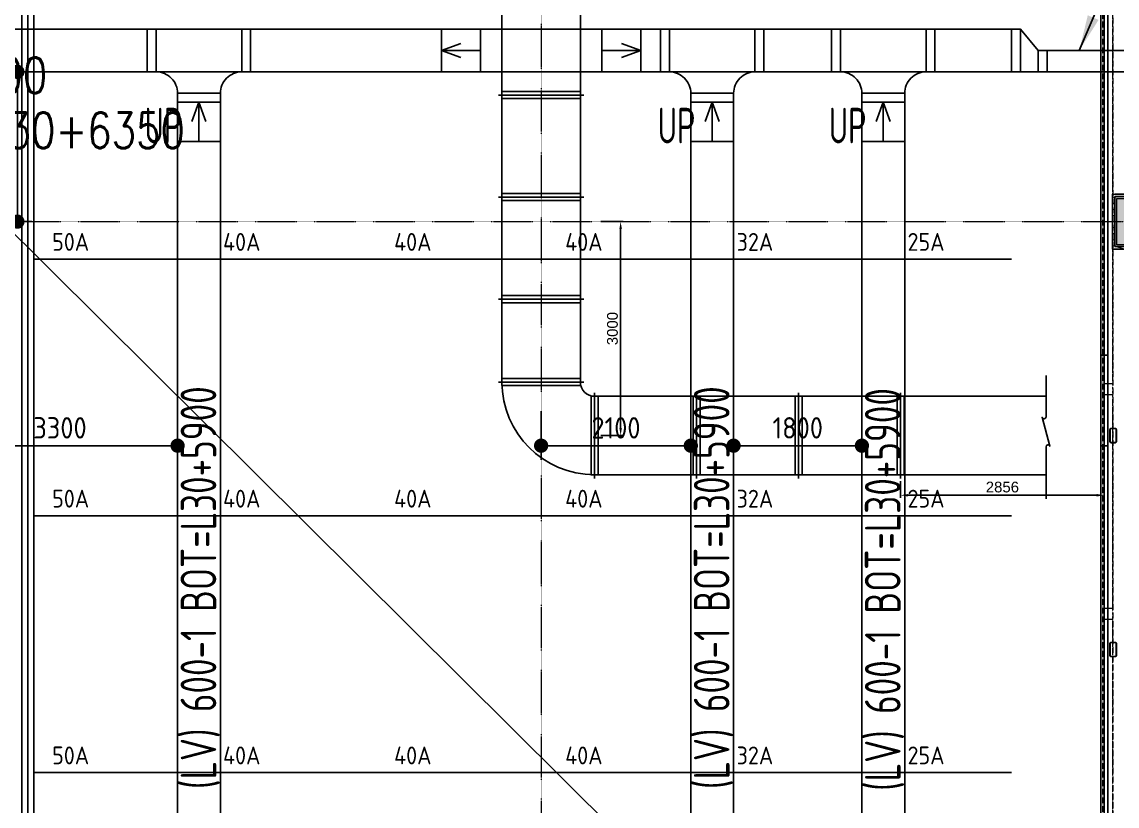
# Model space of a CAD drawing. Extents: x -32000 to 416743, y -254124 to 144214.
# Drawn here: x 227916 to 243280, y 6804 to 17800 of the extents above; entities that cross this region are included whole.
import ezdxf
from ezdxf.enums import TextEntityAlignment as Align

# ---------------------------------------------------------------- set-up
doc = ezdxf.new("R2010")
doc.units = 0
doc.header["$LTSCALE"] = 10
for name, pattern in [('H12PL4$0$JJP_三點線', [0.9, 0.3, -0.15, 0, -0.15, 0, -0.15, 0, -0.15]), ('H12PL4$0$JJP_虛線(退縮線、投影線、地下室範圍、非屬本工程、圖面分區)', [0.45, 0.3, -0.15]), ('H12PL4$0$TAI_虛線', [5.644, 2.822, -2.822]), ('X-F2-L30-FS-PIPE$0$CENTER2', [1.125, 0.75, -0.125, 0.125, -0.125]), ('XFDP30$0$HIDDEN2', [0.1875, 0.125, -0.0625]), ('XFM7P40ICA$0$H12PL4$0$JJP_三點線', [0.9, 0.3, -0.15, 0, -0.15, 0, -0.15, 0, -0.15]), ('XFM7P40ICA$0$H12PL4$0$JJP_虛線(退縮線、投影線、地下室範圍、非屬本工程、圖面分區)', [0.45, 0.3, -0.15])]:
    doc.linetypes.add(name, pattern=pattern)
for name, color, linetype in [('H12PL4$0$A-OBJE-2D', 252, 'Continuous'), ('H12PL4$0$A-WALL-EX', 252, 'Continuous'), ('H12PL4$0$A-WALL-IN', 252, 'Continuous'), ('H12PL4$0$S-COL', 252, 'Continuous'), ('H12PL4$0$S-GRID', 252, 'Continuous'), ('H12PL4$0$S-SLAB-SHOW', 252, 'Continuous'), ('X-F2-L30-E-CT-LV-50K$0$E-CBL-DIM', 250, 'Continuous'), ('X-F2-L30-E-CT-LV-50K$0$E-CBL-EQPM', 230, 'Continuous'), ('X-F2-L30-E-CT-LV-50K$0$E-CBL-EQPM-LV', 230, 'Continuous'), ('X-F2-L30-E-CT-LV-50K$0$E-CBL-TXT', 250, 'Continuous'), ('X-F2-L30-FS-PIPE$0$F-SK-CEN', 1, 'X-F2-L30-FS-PIPE$0$CENTER2'), ('X-F2-L30-FS-PIPE$0$F-SK-LINE3', 100, 'Continuous'), ('X-F2-L30-FS-PIPE$0$F-SK-LINE4', 140, 'Continuous'), ('X-F2-L30-FS-PIPE$0$F-SK-TXT', 250, 'Continuous'), ('XFDP30$0$A-W-P1S (8K)', 2, 'Continuous'), ('XFF7D30$0$93-duct-sm', 2, 'Continuous'), ('XFF7D30$0$DIM', 250, 'Continuous'), ('XFF7D30$0$M-SMOK-DUCT', 240, 'Continuous'), ('XFM1D40$0$M-CWTR-TEXT', 250, 'Continuous'), ('XFM7P40ICA$0$H12PL4$0$A-WALL-EX', 252, 'Continuous'), ('XFM7P40ICA$0$H12PL4$0$A-WALL-IN', 252, 'Continuous'), ('XFM7P40ICA$0$H12PL4$0$Hattch', 252, 'Continuous'), ('XFM7P40ICA$0$H12PL4$0$L40_19_SIAGE1', 252, 'Continuous'), ('XFM7P40ICA$0$H12PL4$0$L40_19_SIAGE3', 252, 'Continuous'), ('XFM7P40ICA$0$H12PL4$0$L40_19_STEEL2', 252, 'Continuous'), ('XFM7P40ICA$0$H12PL4$0$L40_19_STEEL3', 252, 'Continuous'), ('XFM7P40ICA$0$H12PL4$0$S-COL', 252, 'Continuous'), ('XFM7P40ICA$0$H12PL4$0$S-GRID', 252, 'Continuous')]:
    doc.layers.add(name, color=color, linetype=linetype)
doc.layers.add('XFDP30$0$A-Area (50K)', color=7, linetype='Continuous', plot=False)
doc.styles.add('X-F2-L30-E-CT-LV-50K$0$AA-TXT', font='isocp.shx', dxfattribs={"bigfont": 'chineset.shx'})
doc.styles.add('X-F2-L30-E-CT-LV-50K$0$XL4E1Q20-E6$0$AA-TXT', font='simplex.shx', dxfattribs={"width": 0.8})
doc.styles.add('X-F2-L30-FS-PIPE$0$aa-txt', font='isocp.shx', dxfattribs={"bigfont": 'chineset.shx'})
doc.styles.add('XFF7D30$0$Standard', font='arial.ttf')
doc.styles.add('XFM1D40$0$12P7-XCM2P10$0$AA-TXT', font='simplex.shx', dxfattribs={"bigfont": 'china.shx'})
doc.dimstyles.new('X-F2-L30-E-CT-LV-50K$0$2000-dim', dxfattribs={"dimscale": 2000, "dimtxt": 0.15, "dimasz": 0.1, "dimexe": 0.1, "dimexo": 0.1, "dimgap": 0.05, "dimtad": 1, "dimdec": 0, "dimzin": 0, "dimdsep": 46, "dimtxsty": 'X-F2-L30-E-CT-LV-50K$0$AA-TXT', "dimblk": 'X-F2-L30-E-CT-LV-50K$0$_Dot', "dimcen": 2, "dimclrd": 256, "dimclre": 256, "dimclrt": 3, "dimadec": 0, "dimazin": 0, "dimtfac": 1, "dimtdec": 0, "dimtix": 1, "dimtmove": 2, "dimatfit": 3, "dimfxl": 0.1, "dimtvp": 1, "dimtolj": 1, "dimtzin": 0, "dimarcsym": 0})
doc.dimstyles.new('X-F2-L30-E-CT-LV-50K$0$XL4E1Q20-E6$0$adim-2000', dxfattribs={"dimscale": 2000, "dimtxt": 0.25, "dimasz": 0.25, "dimexe": 0.1, "dimexo": 0.5, "dimgap": 0.15, "dimtad": 0, "dimdec": 4, "dimdsep": 46, "dimlunit": 6, "dimtxsty": 'X-F2-L30-E-CT-LV-50K$0$XL4E1Q20-E6$0$AA-TXT', "dimcen": 2.5, "dimclrd": 256, "dimclre": 256, "dimclrt": 256, "dimadec": 0, "dimazin": 0, "dimtfac": 1, "dimtdec": 4, "dimtmove": 0, "dimatfit": 3, "dimfxl": 1, "dimtolj": 1, "dimtzin": 0, "dimlwd": -1, "dimlwe": -1, "dimarcsym": 0})
doc.dimstyles.new('XFF7D30$0$25', dxfattribs={"dimscale": 25, "dimtxt": 6, "dimasz": 4.2, "dimexe": 1.5, "dimexo": 1.5, "dimgap": 1.5, "dimtad": 3, "dimdec": 0, "dimzin": 0, "dimdsep": 46, "dimtxsty": 'XFF7D30$0$Standard', "dimcen": 0.09, "dimadec": 0, "dimazin": 0, "dimtfac": 1, "dimtdec": 0, "dimtofl": 0, "dimtmove": 1, "dimatfit": 3, "dimfxl": 0.18, "dimtolj": 1, "dimtzin": 0, "dimarcsym": 0})

# ---------------------------------------------------------------- blocks, each defined once
blk = doc.blocks.new('H12PL4')
at = {"layer": 'H12PL4$0$A-OBJE-2D', "lineweight": 0}
blk.add_line((243100, -350), (151700, 90350), dxfattribs=at)
at = {"layer": 'H12PL4$0$A-WALL-EX', "lineweight": 0}
for p, q in [((243219.5, 12725), (243099.5, 12725)), ((243219.5, 12725), (243099.5, 12725)), ((243099.5, 12575), (243219.5, 12575)), ((243099.5, 12575), (243219.5, 12575)), ((243219.5, 9575), (243099.5, 9575)), ((243219.5, 9575), (243099.5, 9575)), ((243099.5, 9425), (243219.5, 9425)), ((243099.5, 9425), (243219.5, 9425))]:
    blk.add_line(p, q, dxfattribs=at)
at = {"layer": 'H12PL4$0$A-WALL-EX', "linetype": 'H12PL4$0$JJP_虛線(退縮線、投影線、地下室範圍、非屬本工程、圖面分區)', "lineweight": 0}
for p, q in [((243099.5, 12725), (243099.5, 12575)), ((243099.5, 9575), (243099.5, 9425))]:
    blk.add_line(p, q, dxfattribs=at)
at = {"layer": 'H12PL4$0$A-WALL-EX', "linetype": 'H12PL4$0$JJP_虛線(退縮線、投影線、地下室範圍、非屬本工程、圖面分區)', "lineweight": 0, "flags": 128}
for points in [[(243220, 29919.5), (243220, -2530)], [(243099.5, 22260), (243099.5, -465)], [(243219.5, 12725), (243219.5, 22260)], [(243219.5, 9575), (243219.5, 12575)], [(243219.5, 450), (243219.5, 9425)]]:
    blk.add_lwpolyline(points, dxfattribs=at)
at = {"layer": 'H12PL4$0$A-WALL-IN', "lineweight": 0, "flags": 128}
for points in [[(243150, 22260), (243150, -465.1)], [(243215, 15385), (243250, 15385)], [(243215, 15385), (243215, 14615)], [(243950, 15385), (243250, 15385)], [(243215, 14615), (243250, 14615)], [(243250, 14615), (243985, 14615)]]:
    blk.add_lwpolyline(points, dxfattribs=at)
at = {"layer": 'H12PL4$0$S-COL', "lineweight": 0, "flags": 128}
blk.add_lwpolyline([(243250, 14650), (243950, 14650), (243950, 15350), (243250, 15350)], close=True, dxfattribs=at)
at = {"layer": 'H12PL4$0$S-GRID', "linetype": 'H12PL4$0$JJP_三點線', "lineweight": 0}
for p, q in [((235200, 128250), (235200, -28000)), ((-29000, 15000), (289600, 15000))]:
    blk.add_line(p, q, dxfattribs=at)
at = {"layer": 'H12PL4$0$S-SLAB-SHOW', "linetype": 'H12PL4$0$TAI_虛線', "lineweight": 0, "flags": 128}
blk.add_lwpolyline([(243219.5, -2530.5), (243219.5, 30380)], dxfattribs=at)
blk = doc.blocks.new('XFM1D40')
at = {"layer": 'XFM1D40$0$M-CWTR-TEXT', "style": 'XFM1D40$0$12P7-XCM2P10$0$AA-TXT', "width": 0.8}
for s, p in [('850X300', (225871.5, 17052.6)), ('BOD=L30+6350', (225866.5, 16279.1))]:
    blk.add_text(s, height=500, dxfattribs=at).set_placement(p, align=Align.MIDDLE_LEFT)
blk = doc.blocks.new('XFDP30')
at = {"layer": 'XFDP30$0$A-Area (50K)'}
blk.add_lwpolyline([(175950, 89650), (174600, 89650), (174600, 350), (243151, 350), (243151, 37225), (239940, 37225), (239940, 44550), (235500, 44550), (235500, 50025), (243150, 50025), (243151, 89650), (185250, 89650), (185250, 86290), (175950, 86290)], close=True, dxfattribs=at)
at = {"layer": 'XFDP30$0$A-W-P1S (8K)'}
for p, q in [((243051, 13125), (243051, 21100)), ((243101, 13125), (243101, 21100)), ((243150, 13125), (243051, 13125)), ((243150, 11855), (243051, 11855)), ((243051, 4855), (243051, 11855)), ((243101, 4855, 0), (243101, 11855))]:
    blk.add_line(p, q, dxfattribs=at)
at = {"layer": 'XFDP30$0$A-W-P1S (8K)', "linetype": 'XFDP30$0$HIDDEN2'}
for p, q in [((243051, 13125), (243051, 11855)), ((243101, 13125), (243101, 11855))]:
    blk.add_line(p, q, dxfattribs=at)
blk = doc.blocks.new('X-F2-L30-E-CT-LV-50K$0$_Dot')
at = {"color": 0, "linetype": 'ByBlock', "lineweight": -2}
blk.add_line((-0.5, 0), (-1, 0), dxfattribs=at)
at = {"color": 0, "linetype": 'ByBlock', "const_width": 0.5}
blk.add_lwpolyline([(-0.25, 0, 1), (0.25, 0, 1)], format="xyb", close=True, dxfattribs=at)
blk = doc.blocks.new('*D1070')
at = {"layer": 'DEFPOINTS', "color": 0, "transparency": 16777216}
for p in [(227222, 17100), (227853, 17100), (227169, 15000)]:
    blk.add_point(p, dxfattribs=at)
at = {"layer": 'X-F2-L30-E-CT-LV-50K$0$E-CBL-DIM', "lineweight": -2, "transparency": 16777216}
for p, q in [((227422, 17100), (228053, 17100)), ((227853, 15200), (227853, 16900)), ((227369, 15000), (228053, 15000))]:
    blk.add_line(p, q, dxfattribs=at)
at = {"layer": 'X-F2-L30-E-CT-LV-50K$0$E-CBL-DIM', "lineweight": -2, "transparency": 16777216, "xscale": 200, "yscale": 200, "zscale": 200}
for p, rotation in [((227853, 17100), 90), ((227853, 15000), 270)]:
    blk.add_blockref('X-F2-L30-E-CT-LV-50K$0$_Dot', p, dxfattribs=dict(at, rotation=rotation))
at = {"layer": 'X-F2-L30-E-CT-LV-50K$0$E-CBL-DIM', "transparency": 16777216, "insert": (227602, 16050), "char_height": 300, "attachment_point": 5, "rotation": 90, "style": 'X-F2-L30-E-CT-LV-50K$0$AA-TXT'}
blk.add_mtext('\\A1;2100', dxfattribs=at)
blk = doc.blocks.new('*U559')
at = {"linetype": 'ByBlock', "lineweight": -2, "ltscale": 0.6}
for points in [[(300, 500), (300, 375), (0, 375), (0, 500)], [(600, 0), (600, 125), (0, 125), (0, 0)]]:
    blk.add_lwpolyline(points, close=True, dxfattribs=at)
for points in [[(0, 125), (0, 375)], [(300, 375), (600, 125)]]:
    blk.add_lwpolyline(points, dxfattribs=at)
blk = doc.blocks.new('*U561')
at = {"linetype": 'ByBlock', "lineweight": -2, "ltscale": 0.8}
blk.add_line((-300, -600), (900, -600), dxfattribs=at)
for points in [[(600, 300), (600, 425), (0, 425), (0, 300)], [(-425, -600), (-300, -600), (-300, 0), (-425, 0)], [(900, -600), (1025, -600), (1025, 0), (900, 0)]]:
    blk.add_lwpolyline(points, close=True, dxfattribs=at)
for points in [[(-300, 0, 0.414214), (0, 300)], [(600, 300, 0.414214), (900, 0)]]:
    blk.add_lwpolyline(points, format="xyb", dxfattribs=at)
blk = doc.blocks.new('*D1075')
at = {"layer": 'DEFPOINTS', "color": 0, "transparency": 16777216}
for p in [(226800, 12542), (230100, 12489), (230100, 11858)]:
    blk.add_point(p, dxfattribs=at)
at = {"layer": 'X-F2-L30-E-CT-LV-50K$0$E-CBL-DIM', "lineweight": -2, "transparency": 16777216}
for p, q in [((226800, 12342), (226800, 11658)), ((230100, 12289), (230100, 11658)), ((227000, 11858), (229900, 11858))]:
    blk.add_line(p, q, dxfattribs=at)
at = {"layer": 'X-F2-L30-E-CT-LV-50K$0$E-CBL-DIM', "lineweight": -2, "transparency": 16777216, "xscale": 200, "yscale": 200, "zscale": 200, "rotation": 180}
blk.add_blockref('X-F2-L30-E-CT-LV-50K$0$_Dot', (226800, 11858), dxfattribs=at)
at = {"layer": 'X-F2-L30-E-CT-LV-50K$0$E-CBL-DIM', "lineweight": -2, "transparency": 16777216, "xscale": 200, "yscale": 200, "zscale": 200}
blk.add_blockref('X-F2-L30-E-CT-LV-50K$0$_Dot', (230100, 11858), dxfattribs=at)
at = {"layer": 'X-F2-L30-E-CT-LV-50K$0$E-CBL-DIM', "transparency": 16777216, "insert": (228450, 12108), "char_height": 300, "attachment_point": 5, "style": 'X-F2-L30-E-CT-LV-50K$0$AA-TXT'}
blk.add_mtext('\\A1;3300', dxfattribs=at)
blk = doc.blocks.new('*D1076')
at = {"layer": 'DEFPOINTS', "color": 0, "transparency": 16777216}
for p in [(235200, 12542), (237300, 12489), (237300, 11858)]:
    blk.add_point(p, dxfattribs=at)
at = {"layer": 'X-F2-L30-E-CT-LV-50K$0$E-CBL-DIM', "lineweight": -2, "transparency": 16777216}
for p, q in [((235200, 12342), (235200, 11658)), ((237300, 12289), (237300, 11658)), ((235400, 11858), (237100, 11858))]:
    blk.add_line(p, q, dxfattribs=at)
at = {"layer": 'X-F2-L30-E-CT-LV-50K$0$E-CBL-DIM', "lineweight": -2, "transparency": 16777216, "xscale": 200, "yscale": 200, "zscale": 200, "rotation": 180}
blk.add_blockref('X-F2-L30-E-CT-LV-50K$0$_Dot', (235200, 11858), dxfattribs=at)
at = {"layer": 'X-F2-L30-E-CT-LV-50K$0$E-CBL-DIM', "lineweight": -2, "transparency": 16777216, "xscale": 200, "yscale": 200, "zscale": 200}
blk.add_blockref('X-F2-L30-E-CT-LV-50K$0$_Dot', (237300, 11858), dxfattribs=at)
at = {"layer": 'X-F2-L30-E-CT-LV-50K$0$E-CBL-DIM', "transparency": 16777216, "insert": (236250, 12108), "char_height": 300, "attachment_point": 5, "style": 'X-F2-L30-E-CT-LV-50K$0$AA-TXT'}
blk.add_mtext('\\A1;2100', dxfattribs=at)
blk = doc.blocks.new('*D1077')
at = {"layer": 'DEFPOINTS', "color": 0, "transparency": 16777216}
for p in [(237900, 12542, 0), (239700, 12489, 0), (239700, 11858)]:
    blk.add_point(p, dxfattribs=at)
at = {"layer": 'X-F2-L30-E-CT-LV-50K$0$E-CBL-DIM', "lineweight": -2, "transparency": 16777216}
for p, q in [((237900, 12342), (237900, 11658)), ((239700, 12289), (239700, 11658)), ((238100, 11858), (239500, 11858))]:
    blk.add_line(p, q, dxfattribs=at)
at = {"layer": 'X-F2-L30-E-CT-LV-50K$0$E-CBL-DIM', "lineweight": -2, "transparency": 16777216, "xscale": 200, "yscale": 200, "zscale": 200, "rotation": 180}
blk.add_blockref('X-F2-L30-E-CT-LV-50K$0$_Dot', (237900, 11858), dxfattribs=at)
at = {"layer": 'X-F2-L30-E-CT-LV-50K$0$E-CBL-DIM', "lineweight": -2, "transparency": 16777216, "xscale": 200, "yscale": 200, "zscale": 200}
blk.add_blockref('X-F2-L30-E-CT-LV-50K$0$_Dot', (239700, 11858), dxfattribs=at)
at = {"layer": 'X-F2-L30-E-CT-LV-50K$0$E-CBL-DIM', "transparency": 16777216, "insert": (238800, 12108), "char_height": 300, "attachment_point": 5, "style": 'X-F2-L30-E-CT-LV-50K$0$AA-TXT'}
blk.add_mtext('\\A1;1800', dxfattribs=at)
blk = doc.blocks.new('XFM7P40ICA$0$H12PL4')
at = {"layer": 'XFM7P40ICA$0$H12PL4$0$Hattch', "linetype": 'Continuous', "lineweight": 0}
blk.add_hatch(color=256, dxfattribs=at).paths.add_polyline_path([(243250, 14650), (243950, 14650), (243950, 15350), (243250, 15350)])
at = {"layer": 'XFM7P40ICA$0$H12PL4$0$A-WALL-EX', "lineweight": 0}
for p, q in [((243219.5, 12725), (243099.5, 12725)), ((243219.5, 12725), (243099.5, 12725)), ((243099.5, 12575), (243219.5, 12575)), ((243099.5, 12575), (243219.5, 12575)), ((243219.5, 9575), (243099.5, 9575)), ((243219.5, 9575), (243099.5, 9575)), ((243099.5, 9425), (243219.5, 9425)), ((243099.5, 9425), (243219.5, 9425))]:
    blk.add_line(p, q, dxfattribs=at)
at = {"layer": 'XFM7P40ICA$0$H12PL4$0$A-WALL-EX', "linetype": 'XFM7P40ICA$0$H12PL4$0$JJP_虛線(退縮線、投影線、地下室範圍、非屬本工程、圖面分區)', "lineweight": 0}
for p, q in [((243099.5, 12725), (243099.5, 12575)), ((243099.5, 9575), (243099.5, 9425))]:
    blk.add_line(p, q, dxfattribs=at)
at = {"layer": 'XFM7P40ICA$0$H12PL4$0$A-WALL-EX', "linetype": 'XFM7P40ICA$0$H12PL4$0$JJP_虛線(退縮線、投影線、地下室範圍、非屬本工程、圖面分區)', "lineweight": 0, "flags": 128}
for points in [[(243099.5, 30380), (243099.5, -465)], [(243075, 29895), (243075, -2650)], [(243220, 29919.5), (243220, -2530)], [(243219.5, 12725), (243219.5, 26150)], [(243219.5, 9575), (243219.5, 12575)], [(243219.5, 450), (243219.5, 9425)]]:
    blk.add_lwpolyline(points, dxfattribs=at)
at = {"layer": 'XFM7P40ICA$0$H12PL4$0$A-WALL-EX', "lineweight": 0, "flags": 128}
blk.add_lwpolyline([(243150, 30380), (243150, -465.1)], dxfattribs=at)
at = {"layer": 'XFM7P40ICA$0$H12PL4$0$A-WALL-IN', "lineweight": 0, "flags": 128}
for points in [[(243215, 15385), (243250, 15385)], [(243215, 15385), (243215, 14615)], [(243950, 15385), (243250, 15385)], [(243215, 14615), (243250, 14615)], [(243250, 14615), (243985, 14615)]]:
    blk.add_lwpolyline(points, dxfattribs=at)
at = {"layer": 'XFM7P40ICA$0$H12PL4$0$Hattch', "lineweight": 0}
for p, q in [((243215, 15348), (243250, 15337.2)), ((243215, 15250.5), (243250, 15261.3)), ((243215, 15178), (243250, 15167.2)), ((243215, 15080.5), (243250, 15091.3)), ((243215, 15008), (243250, 14997.2)), ((243215, 14910.5), (243250, 14921.3)), ((243215, 14838), (243250, 14827.2)), ((243215, 14740.5), (243250, 14751.3)), ((243215, 14668), (243250, 14657.2)), ((243273.5, 14650), (243359, 14623.7))]:
    blk.add_line(p, q, dxfattribs=at)
at = {"layer": 'XFM7P40ICA$0$H12PL4$0$L40_19_SIAGE1', "lineweight": 0}
blk.add_line((243150, 350), (243150, 22260), dxfattribs=at)
at = {"layer": 'XFM7P40ICA$0$H12PL4$0$L40_19_SIAGE3', "lineweight": 0, "flags": 128}
blk.add_lwpolyline([(243215, 14615), (243215, 15385), (243985, 15385), (243985, 14615)], close=True, dxfattribs=at)
at = {"layer": 'XFM7P40ICA$0$H12PL4$0$L40_19_STEEL2', "lineweight": 0, "flags": 128}
for points in [[(243250, 14650), (243250, 15350), (243950, 15350), (243950, 14650)], [(243275, 14675), (243275, 15325), (243925, 15325), (243925, 14675)]]:
    blk.add_lwpolyline(points, close=True, dxfattribs=at)
at = {"layer": 'XFM7P40ICA$0$H12PL4$0$L40_19_STEEL3', "lineweight": 0, "flags": 128}
for points in [[(243275, 11918), (243275, 12082, 0.4142136), (243257, 12100), (243193, 12100, 0.4142136), (243175, 12082), (243175, 11918, 0.4142136), (243193, 11900), (243257, 11900, 0.4142136)], [(243269, 11918), (243269, 12082, 0.4142136), (243257, 12094), (243193, 12094, 0.4142136), (243181, 12082), (243181, 11918, 0.4142136), (243193, 11906), (243257, 11906, 0.4142136)], [(243275, 8918), (243275, 9082, 0.4142136), (243257, 9100), (243193, 9100, 0.4142136), (243175, 9082), (243175, 8918, 0.4142136), (243193, 8900), (243257, 8900, 0.4142136)], [(243269, 8918), (243269, 9082, 0.4142136), (243257, 9094), (243193, 9094, 0.4142136), (243181, 9082), (243181, 8918, 0.4142136), (243193, 8906), (243257, 8906, 0.4142136)]]:
    blk.add_lwpolyline(points, format="xyb", close=True, dxfattribs=at)
at = {"layer": 'XFM7P40ICA$0$H12PL4$0$S-COL', "lineweight": 0, "flags": 128}
blk.add_lwpolyline([(243250, 14650), (243950, 14650), (243950, 15350), (243250, 15350)], close=True, dxfattribs=at)
at = {"layer": 'XFM7P40ICA$0$H12PL4$0$S-GRID', "linetype": 'XFM7P40ICA$0$H12PL4$0$JJP_三點線', "lineweight": 0}
for p, q in [((235200, 128250), (235200, -28000)), ((-29000, 15000), (289600, 15000))]:
    blk.add_line(p, q, dxfattribs=at)
blk = doc.blocks.new('XFM7P40ICA')
blk.add_blockref('XFM7P40ICA$0$H12PL4', (0, 0))
blk = doc.blocks.new('XFF7D30$0$1100-F')
blk.add_line((-50, 0), (1150, 0))
blk.add_lwpolyline([(1100, 50), (0, 50), (0, -50), (1100, -50)], close=True)
blk = doc.blocks.new('*D1003')
at = {"layer": 'DEFPOINTS', "color": 0, "transparency": 16777216}
for p in [(236000, 15000), (236315, 15000), (236000, 12000)]:
    blk.add_point(p, dxfattribs=at)
at = {"layer": 'XFF7D30$0$DIM', "color": 0, "lineweight": -2, "transparency": 16777216}
for p, q in [((236038, 15000), (236353, 15000)), ((236315, 12105), (236315, 14895)), ((236038, 12000), (236353, 12000))]:
    blk.add_line(p, q, dxfattribs=at)
at = {"layer": 'XFF7D30$0$DIM', "color": 0, "transparency": 16777216}
for points in [[(236298, 14895), (236333, 14895), (236315, 15000)], [(236298, 12105), (236333, 12105), (236315, 12000)]]:
    blk.add_solid(points, dxfattribs=at)
at = {"layer": 'XFF7D30$0$DIM', "color": 0, "transparency": 16777216, "insert": (236201, 13500), "char_height": 150, "attachment_point": 5, "rotation": 90, "style": 'XFF7D30$0$Standard'}
blk.add_mtext('\\A1;3000', dxfattribs=at)
blk = doc.blocks.new('*D1007')
at = {"layer": 'DEFPOINTS', "color": 0, "transparency": 16777216}
for p in [(240243, 11400), (243099, 11400), (240243, 11163)]:
    blk.add_point(p, dxfattribs=at)
at = {"layer": 'XFF7D30$0$DIM', "color": 0, "lineweight": -2, "transparency": 16777216}
for p, q in [((240243, 11362), (240243, 11125)), ((243099, 11362), (243099, 11125)), ((242994, 11163), (240348, 11163))]:
    blk.add_line(p, q, dxfattribs=at)
at = {"layer": 'XFF7D30$0$DIM', "color": 0, "transparency": 16777216}
for points in [[(240348, 11180), (240348, 11145), (240243, 11163)], [(242994, 11180), (242994, 11145), (243099, 11163)]]:
    blk.add_solid(points, dxfattribs=at)
at = {"layer": 'XFF7D30$0$DIM', "color": 0, "transparency": 16777216, "insert": (241671, 11277), "char_height": 150, "attachment_point": 5, "style": 'XFF7D30$0$Standard'}
blk.add_mtext('\\A1;2856', dxfattribs=at)
blk = doc.blocks.new('X-F2-L30-FS-PIPE')
at = {"layer": 'X-F2-L30-FS-PIPE$0$F-SK-CEN'}
blk.add_line((228000, 2418), (228000, 30282), dxfattribs=at)
at = {"layer": 'X-F2-L30-FS-PIPE$0$F-SK-LINE3'}
for p, q in [((228084, 14475), (241800, 14475)), ((228084, 10875), (241800, 10875)), ((228084, 7275), (241800, 7275))]:
    blk.add_line(p, q, dxfattribs=at)
at = {"layer": 'X-F2-L30-FS-PIPE$0$F-SK-LINE4'}
blk.add_lwpolyline([(228084, 2418), (227916, 2418), (227916, 30282), (228084, 30282)], close=True, dxfattribs=at)
at = {"layer": 'X-F2-L30-FS-PIPE$0$F-SK-TXT', "style": 'X-F2-L30-FS-PIPE$0$aa-txt'}
for s, p in [('50A', (228600, 14715)), ('40A', (231000, 14715)), ('40A', (233400, 14715)), ('40A', (235800, 14715)), ('32A', (238200, 14715)), ('25A', (240600, 14715)), ('50A', (228600, 11115)), ('40A', (231000, 11115)), ('40A', (233400, 11115)), ('40A', (235800, 11115)), ('32A', (238200, 11115)), ('25A', (240600, 11115)), ('50A', (228600, 7515)), ('40A', (231000, 7515)), ('40A', (233400, 7515)), ('40A', (235800, 7515)), ('32A', (238200, 7515)), ('25A', (240600, 7515))]:
    blk.add_text(s, height=250, dxfattribs=at).set_placement(p, align=Align.MIDDLE)
blk = doc.blocks.new('X-F2-L30-E-CT-LV-50K')
at = {"layer": 'X-F2-L30-E-CT-LV-50K$0$E-CBL-EQPM'}
for p, q in [((233800, 17700), (233800, 17400)), ((233800, 17700), (234350, 17700)), ((234350, 17700), (234350, 17400)), ((236600, 17700), (236050, 17700)), ((236050, 17700), (236050, 17400)), ((236600, 17700), (236600, 17400)), ((233800, 17400), (234073.6, 17498)), ((234350, 17400), (233800, 17400)), ((233800, 17400), (234073.6, 17302)), ((233800, 17100), (233800, 17400)), ((234350, 17100), (234350, 17400)), ((236050, 17400), (236600, 17400)), ((236050, 17100), (236050, 17400)), ((236600, 17400), (236326.4, 17498)), ((236600, 17400), (236326.4, 17302)), ((236600, 17100), (236600, 17400)), ((233800, 17100), (234350, 17100)), ((236600, 17100), (236050, 17100)), ((230100, 16675), (230400, 16675)), ((230100, 16675), (230100, 16125)), ((230400, 16675), (230302, 16401.4)), ((230400, 16125), (230400, 16675)), ((230400, 16675), (230498, 16401.4)), ((230700, 16675), (230400, 16675)), ((230700, 16675), (230700, 16125)), ((237300, 16675), (237600, 16675)), ((237300, 16675), (237300, 16125)), ((237600, 16675), (237502, 16401.4)), ((237600, 16125), (237600, 16675)), ((237600, 16675), (237698, 16401.4)), ((237900, 16675), (237600, 16675)), ((237900, 16675), (237900, 16125)), ((239700, 16675, 0), (240000, 16675, 0)), ((239700, 16675, 0), (239700, 16125, 0)), ((240000, 16675, 0), (239902, 16401.4, 0)), ((240000, 16125, 0), (240000, 16675, 0)), ((240000, 16675, 0), (240098, 16401.4, 0)), ((240300, 16675, 0), (240000, 16675, 0)), ((240300, 16675, 0), (240300, 16125, 0)), ((230100, 16125), (230400, 16125)), ((230700, 16125), (230400, 16125)), ((237300, 16125), (237600, 16125)), ((237900, 16125), (237600, 16125)), ((239700, 16125, 0), (240000, 16125, 0)), ((240300, 16125, 0), (240000, 16125, 0))]:
    blk.add_line(p, q, dxfattribs=at)
for points in [[(178800, 17700), (241800, 17700), (241800, 17100), (178800, 17100)], [(242300, 17400), (243800, 17400), (243800, 17100), (242300, 17100)], [(239700, 2825), (239700, 16675), (240300, 16675), (240300, 2825)], [(230100, 2850), (230100, 16125), (230700, 16125), (230700, 2850)], [(237300, 2325), (237300, 16125), (237900, 16125), (237900, 2325)]]:
    blk.add_lwpolyline(points, close=True, dxfattribs=at)
at = {"layer": 'X-F2-L30-E-CT-LV-50K$0$E-CBL-EQPM', "rotation": 179.9999999999999}
for p in [(230700, 17100), (237900, 17100), (240300, 17100, 0)]:
    blk.add_blockref('*U561', p, dxfattribs=at)
at = {"layer": 'X-F2-L30-E-CT-LV-50K$0$E-CBL-EQPM-LV', "xscale": -1, "rotation": 270}
blk.add_blockref('*U559', (241800, 17100), dxfattribs=at)
at = {"layer": 'X-F2-L30-E-CT-LV-50K$0$E-CBL-TXT', "style": 'X-F2-L30-E-CT-LV-50K$0$AA-TXT', "width": 0.7}
for p in [(229635.2, 16345.7), (236835.2, 16345.7), (239235.2, 16345.7, 0)]:
    blk.add_text('UP', height=500, dxfattribs=at).set_placement(p, align=Align.MIDDLE_LEFT)
at = {"layer": 'X-F2-L30-E-CT-LV-50K$0$E-CBL-TXT', "style": 'X-F2-L30-E-CT-LV-50K$0$AA-TXT', "width": 0.8}
for p in [(230392.7, 7042.4), (237592.7, 7042.4), (239992.7, 7017.4)]:
    blk.add_text('(LV) 600-1 BOT=L30+5900', height=500, rotation=90, dxfattribs=at).set_placement(p, align=Align.MIDDLE_LEFT)
at = {"layer": 'X-F2-L30-E-CT-LV-50K$0$E-CBL-DIM'}
dim = blk.add_linear_dim(base=(227852.5, 17100), p1=(227168.7, 15000), p2=(227222.1, 17100), angle=90, dimstyle='X-F2-L30-E-CT-LV-50K$0$2000-dim', override={"dimclrt": 256}, dxfattribs=at)
dim.commit()
dim.dimension.update_dxf_attribs({"geometry": '*D1070', "text_midpoint": (227602.5, 16050)})
for base, p1, p2, picture, middle in [((230100, 11858.4), (226800, 12542.2), (230100, 12488.8), '*D1075', (228450, 12108.4)), ((237300, 11858.4), (235200, 12542.2), (237300, 12488.8), '*D1076', (236250, 12108.4)), ((239700, 11858.4, 0), (237900, 12542.2), (239700, 12488.8), '*D1077', (238800, 12108.4, 0))]:
    dim = blk.add_linear_dim(base=base, p1=p1, p2=p2, dimstyle='X-F2-L30-E-CT-LV-50K$0$2000-dim', override={"dimclrt": 256}, dxfattribs=at)
    dim.commit()
    dim.dimension.update_dxf_attribs({"geometry": picture, "text_midpoint": middle})
at = {"layer": 'X-F2-L30-E-CT-LV-50K$0$E-CBL-TXT'}
blk.add_leader([(242750, 17400), (245056.6, 22859.5), (246056.6, 22859.5)], dimstyle='X-F2-L30-E-CT-LV-50K$0$XL4E1Q20-E6$0$adim-2000', dxfattribs=at)
blk = doc.blocks.new('XFF7D30$0$A$C6168fb36')
at = {"layer": 'XFF7D30$0$93-duct-sm'}
for p, q in [((234650, 42052), (234650, 12750)), ((235750, 42052), (235750, 12750)), ((242283.1, 12550), (235950, 12550)), ((242283.1, 11450), (235950, 11450))]:
    blk.add_line(p, q, dxfattribs=at)
at = {"layer": 'XFF7D30$0$93-duct-sm', "color": 7}
blk.add_lwpolyline([(242283.1, 12840), (242283.1, 12263.6, -0.8769765), (242228.7, 12256.5), (242337.4, 11850.8, 0.8769765), (242283.1, 11843.6), (242283.1, 11113.5)], format="xyb", dxfattribs=at)
at = {"layer": 'XFF7D30$0$93-duct-sm'}
for radius in [1300, 200]:
    blk.add_arc((235950, 12750), radius, 180, 270, dxfattribs=at)
for p, rotation in [((235750, 16775), 180), ((235750, 15344), 180), ((235750, 13913), 180), ((235750, 12750), 180), ((235950, 12550), 270), ((237381, 12550), 270), ((238812, 12550), 270), ((240243, 12550), 270)]:
    blk.add_blockref('XFF7D30$0$1100-F', p, dxfattribs=dict(at, rotation=rotation))
at = {"layer": 'XFF7D30$0$DIM'}
dim = blk.add_linear_dim(base=(236315.2, 15000), p1=(236000, 12000), p2=(236000, 15000), angle=90, dimstyle='XFF7D30$0$25', dxfattribs=at)
dim.commit()
dim.dimension.update_dxf_attribs({"geometry": '*D1003', "text_midpoint": (236201, 13500)})
dim = blk.add_linear_dim(base=(240243, 11162.9835956), p1=(243099.5, 11400), p2=(240243, 11400), dimstyle='XFF7D30$0$25', dxfattribs=at)
dim.commit()
dim.dimension.update_dxf_attribs({"geometry": '*D1007', "text_midpoint": (241671.25, 11277.0695438)})
blk = doc.blocks.new('XFF7D30')
at = {"layer": 'XFF7D30$0$M-SMOK-DUCT', "ltscale": 5}
blk.add_blockref('XFF7D30$0$A$C6168fb36', (0, 0), dxfattribs=at)

msp = doc.modelspace()

# ---------------------------------------------------------------- block references
for name in ['H12PL4', 'XFM7P40ICA', 'XFM1D40', 'XFDP30', 'X-F2-L30-E-CT-LV-50K', 'X-F2-L30-FS-PIPE', 'XFF7D30']:
    msp.add_blockref(name, (0, 0))

doc.saveas('drawing.dxf')
